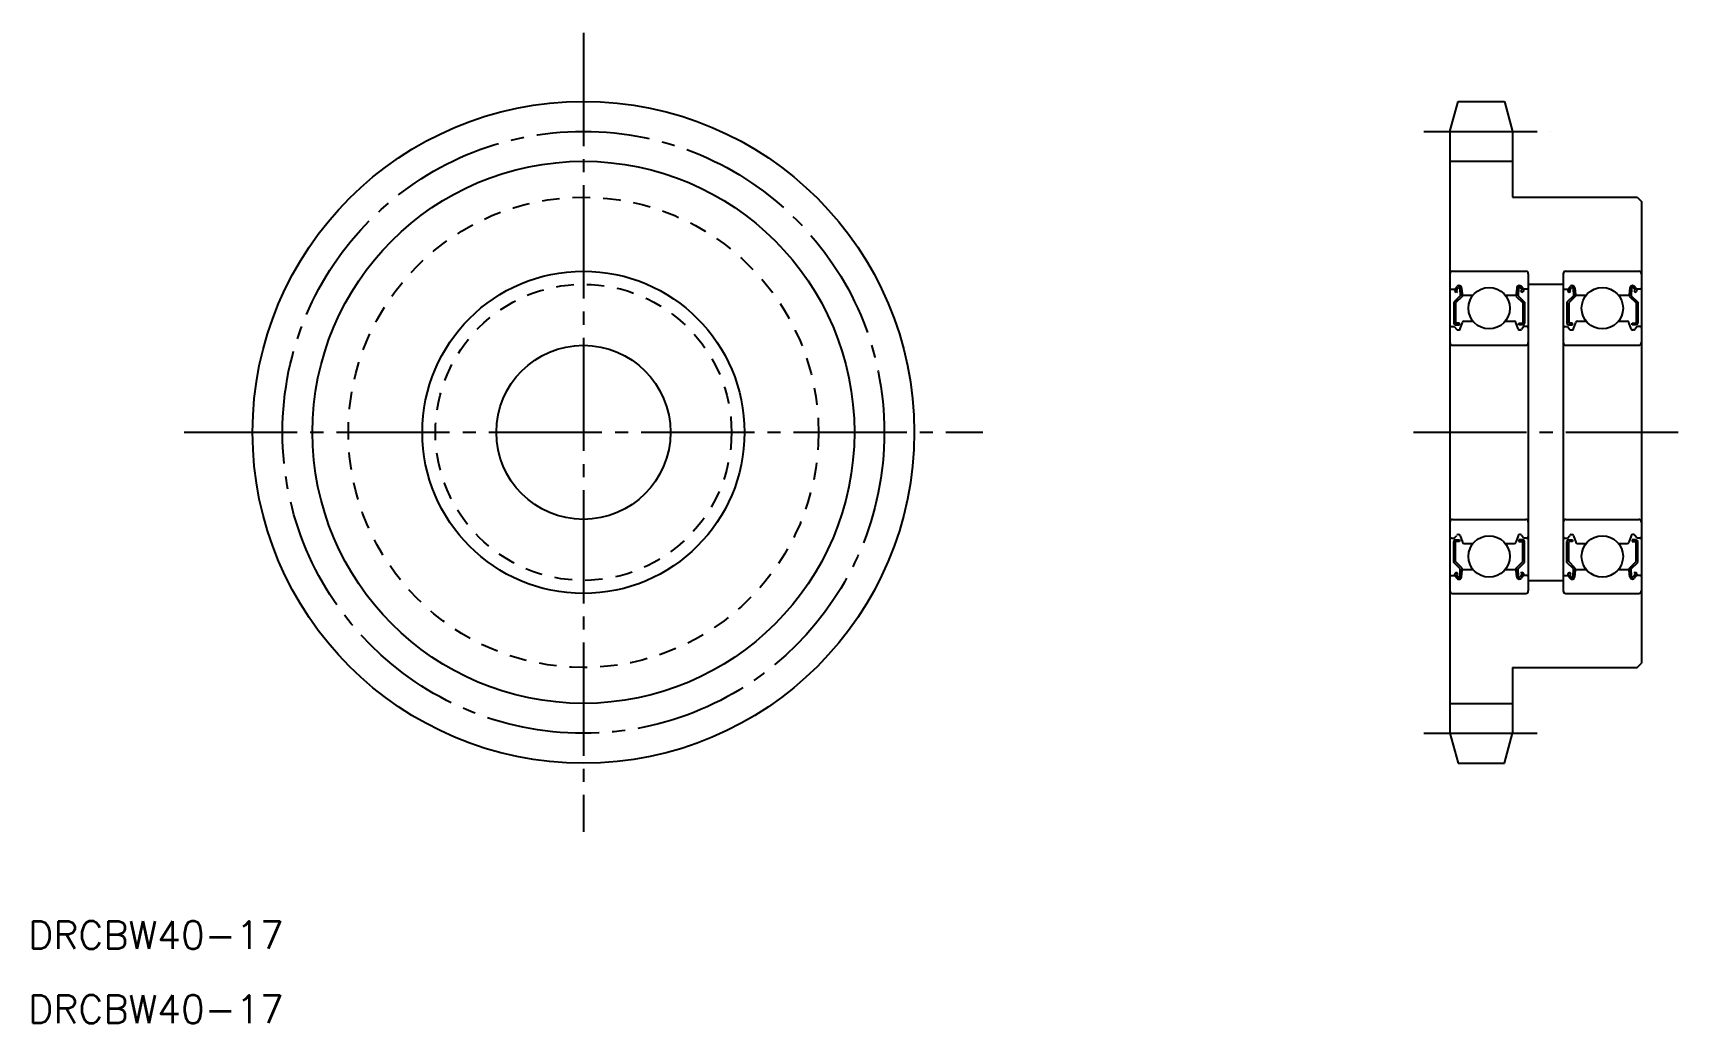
# Model space of a CAD drawing. Extents: x 86 to 275, y 169 to 283.
import ezdxf

# ---------------------------------------------------------------- set-up
doc = ezdxf.new("R2010")
doc.units = 0
doc.linetypes.add('CENTER', pattern=[17.5, 13, -1.5, 1.5, -1.5])
doc.linetypes.add('DASHED', pattern=[3.5, 2, -1.5])
doc.layers.get('0').update_dxf_attribs({"linetype": 'CONTINUOUS'})
doc.layers.add('CENTER', color=1, linetype='CENTER')
doc.styles.get("Standard").update_dxf_attribs({"font": 'txt.shx', "bigfont": '@extfont2.shx'})

msp = doc.modelspace()

# ---------------------------------------------------------------- linework, layer by layer
at = {"linetype": 'CONTINUOUS'}
for p, q in [((248.86, 271.88), (249.79, 275.32)), ((249.79, 275.32), (255.14, 275.32)), ((255.14, 275.32), (256.06, 271.88)), ((248.86, 271.88), (248.86, 202.76)), ((256.06, 271.88), (256.06, 264.32)), ((256.06, 264.32), (270.36, 264.32)), ((270.36, 264.32), (270.86, 263.82)), ((270.86, 263.82), (270.86, 210.82)), ((270.86, 250.57), (270.86, 250.57)), ((270.86, 237.32), (270.86, 237.32)), ((256.06, 210.32), (270.36, 210.32)), ((256.06, 210.32), (256.06, 202.76)), ((270.36, 210.32), (270.86, 210.82)), ((248.86, 202.76), (249.79, 199.32)), ((255.14, 199.32), (256.06, 202.76)), ((249.79, 199.32), (255.14, 199.32))]:
    msp.add_line(p, q, dxfattribs=at)
at = {"color": 3, "linetype": 'CONTINUOUS'}
for p, q in [((248.86, 268.44), (256.06, 268.44)), ((248.86, 206.2), (256.06, 206.2))]:
    msp.add_line(p, q, dxfattribs=at)
at = {"color": 7, "linetype": 'CONTINUOUS'}
for p, q in [((248.86, 255.52), (248.86, 219.12)), ((249.16, 255.82), (257.56, 255.82)), ((257.86, 255.52), (257.86, 219.12)), ((261.86, 255.52), (261.86, 219.12)), ((262.16, 255.82), (270.56, 255.82)), ((270.86, 255.52), (270.86, 219.12)), ((248.96, 253.77), (249.42, 253.77)), ((249.42, 253.77), (249.67, 254.06)), ((249.6, 253.36), (249.45, 253.48)), ((249.58, 253.64), (249.83, 253.93)), ((249.73, 253.51), (249.58, 253.64)), ((249.6, 253.36), (249.73, 253.51)), ((250, 253.88), (250.05, 253)), ((250.2, 253.9), (250.27, 253.16)), ((250.25, 253.39), (250.25, 252.92)), ((256.53, 253.89), (256.46, 253.16)), ((256.48, 253.39), (256.48, 252.92)), ((256.72, 253.87), (256.68, 253)), ((257.15, 253.64), (256.91, 253.93)), ((257, 253.51), (257.15, 253.64)), ((257.13, 253.36), (257, 253.51)), ((257.3, 253.77), (257.06, 254.06)), ((257.13, 253.36), (257.28, 253.48)), ((257.76, 253.77), (257.3, 253.77)), ((257.86, 254.32), (261.86, 254.32)), ((261.96, 253.77), (262.42, 253.77)), ((262.42, 253.77), (262.67, 254.06)), ((262.6, 253.36), (262.45, 253.48)), ((262.58, 253.64), (262.83, 253.93)), ((262.73, 253.51), (262.58, 253.64)), ((262.6, 253.36), (262.73, 253.51)), ((263, 253.88), (263.05, 253)), ((263.2, 253.9), (263.27, 253.16)), ((263.25, 253.39), (263.25, 252.92)), ((269.53, 253.89), (269.46, 253.16)), ((269.48, 253.39), (269.48, 252.92)), ((269.72, 253.87), (269.68, 253)), ((270.15, 253.64), (269.91, 253.93)), ((270, 253.51), (270.15, 253.64)), ((270.13, 253.36), (270, 253.51)), ((270.3, 253.77), (270.06, 254.06)), ((270.13, 253.36), (270.28, 253.48)), ((270.76, 253.77), (270.3, 253.77)), ((250.05, 253), (249.3, 252.25)), ((249.3, 252.25), (249.3, 249.87)), ((250.25, 252.92), (249.5, 252.17)), ((249.5, 252.17), (249.5, 249.87)), ((250.37, 253.07), (251.51, 253.07)), ((255.21, 253.07), (256.36, 253.07)), ((256.48, 252.92), (257.23, 252.17)), ((256.68, 253), (257.43, 252.25)), ((257.23, 252.17), (257.23, 249.87)), ((257.43, 252.25), (257.43, 249.87)), ((263.05, 253), (262.3, 252.25)), ((262.3, 252.25), (262.3, 249.87)), ((263.25, 252.92), (262.5, 252.17)), ((262.5, 252.17), (262.5, 249.87)), ((263.37, 253.07), (264.51, 253.07)), ((268.21, 253.07), (269.36, 253.07)), ((269.48, 252.92), (270.23, 252.17)), ((269.68, 253), (270.43, 252.25)), ((270.23, 252.17), (270.23, 249.87)), ((270.43, 252.25), (270.43, 249.87)), ((249.06, 249.47), (249.36, 249.47)), ((249.36, 249.47), (249.64, 249.14)), ((249.95, 249.87), (249.5, 249.87)), ((249.5, 249.67), (249.95, 249.67)), ((249.95, 249.67), (249.95, 249.87)), ((250.05, 249.2), (250.31, 249.93)), ((250.5, 250.07), (251.51, 250.07)), ((255.21, 250.07), (256.23, 250.07)), ((256.68, 249.2), (256.41, 249.93)), ((256.78, 249.87), (257.23, 249.87)), ((256.78, 249.67), (256.78, 249.87)), ((257.23, 249.67), (256.78, 249.67)), ((257.36, 249.47), (257.09, 249.14)), ((257.66, 249.47), (257.36, 249.47)), ((262.06, 249.47), (262.36, 249.47)), ((262.36, 249.47), (262.64, 249.14)), ((262.95, 249.87), (262.5, 249.87)), ((262.5, 249.67), (262.95, 249.67)), ((262.95, 249.67), (262.95, 249.87)), ((263.05, 249.2), (263.31, 249.93)), ((263.5, 250.07), (264.51, 250.07)), ((268.21, 250.07), (269.23, 250.07)), ((269.68, 249.2), (269.41, 249.93)), ((269.78, 249.87), (270.23, 249.87)), ((269.78, 249.67), (269.78, 249.87)), ((270.23, 249.67), (269.78, 249.67)), ((270.36, 249.47), (270.09, 249.14)), ((270.66, 249.47), (270.36, 249.47)), ((249.79, 249.07), (249.86, 249.07)), ((256.94, 249.07), (256.87, 249.07)), ((262.79, 249.07), (262.86, 249.07)), ((269.94, 249.07), (269.87, 249.07)), ((249.16, 247.32), (257.56, 247.32)), ((262.16, 247.32), (270.56, 247.32)), ((249.16, 227.32), (257.56, 227.32)), ((262.16, 227.32), (270.56, 227.32)), ((249.06, 225.17), (249.36, 225.17)), ((249.36, 225.17), (249.64, 225.49)), ((249.5, 224.97), (249.95, 224.97)), ((249.79, 225.57), (249.86, 225.57)), ((249.95, 224.97), (249.95, 224.77)), ((250.05, 225.43), (250.31, 224.7)), ((256.68, 225.43), (256.41, 224.7)), ((257.23, 224.97), (256.78, 224.97)), ((256.78, 224.97), (256.78, 224.77)), ((256.94, 225.57), (256.87, 225.57)), ((257.36, 225.17), (257.09, 225.49)), ((257.66, 225.17), (257.36, 225.17)), ((262.06, 225.17), (262.36, 225.17)), ((262.36, 225.17), (262.64, 225.49)), ((262.5, 224.97), (262.95, 224.97)), ((262.79, 225.57), (262.86, 225.57)), ((262.95, 224.97), (262.95, 224.77)), ((263.05, 225.43), (263.31, 224.7)), ((269.68, 225.43), (269.41, 224.7)), ((270.23, 224.97), (269.78, 224.97)), ((269.78, 224.97), (269.78, 224.77)), ((269.94, 225.57), (269.87, 225.57)), ((270.36, 225.17), (270.09, 225.49)), ((270.66, 225.17), (270.36, 225.17)), ((249.3, 222.38), (249.3, 224.77)), ((249.5, 222.47), (249.5, 224.77)), ((249.95, 224.77), (249.5, 224.77)), ((250.5, 224.57), (251.51, 224.57)), ((250.76, 224.57), (250.76, 224.57)), ((251.01, 224.57), (251.01, 224.57)), ((255.21, 224.57), (256.23, 224.57)), ((256.78, 224.77), (257.23, 224.77)), ((257.23, 222.47), (257.23, 224.77)), ((257.43, 222.38), (257.43, 224.77)), ((262.3, 222.38), (262.3, 224.77)), ((262.5, 222.47), (262.5, 224.77)), ((262.95, 224.77), (262.5, 224.77)), ((263.5, 224.57), (264.51, 224.57)), ((263.76, 224.57), (263.76, 224.57)), ((264.01, 224.57), (264.01, 224.57)), ((268.21, 224.57), (269.23, 224.57)), ((269.78, 224.77), (270.23, 224.77)), ((270.23, 222.47), (270.23, 224.77)), ((270.43, 222.38), (270.43, 224.77)), ((250.05, 221.63), (249.3, 222.38)), ((249.6, 221.28), (249.45, 221.15)), ((250.25, 221.72), (249.5, 222.47)), ((249.73, 221.12), (249.58, 220.99)), ((249.6, 221.28), (249.73, 221.12)), ((250, 220.76), (250.05, 221.63)), ((250.2, 220.73), (250.27, 221.47)), ((250.25, 221.25), (250.25, 221.72)), ((250.37, 221.57), (251.51, 221.57)), ((255.21, 221.57), (256.36, 221.57)), ((256.53, 220.74), (256.46, 221.47)), ((256.48, 221.72), (257.23, 222.47)), ((256.48, 221.25), (256.48, 221.72)), ((256.68, 221.63), (257.43, 222.38)), ((256.72, 220.76), (256.68, 221.63)), ((257.13, 221.28), (257, 221.12)), ((257, 221.12), (257.15, 220.99)), ((257.13, 221.28), (257.28, 221.15)), ((263.05, 221.63), (262.3, 222.38)), ((262.6, 221.28), (262.45, 221.15)), ((263.25, 221.72), (262.5, 222.47)), ((262.73, 221.12), (262.58, 220.99)), ((262.6, 221.28), (262.73, 221.12)), ((263, 220.76), (263.05, 221.63)), ((263.2, 220.73), (263.27, 221.47)), ((263.25, 221.25), (263.25, 221.72)), ((263.37, 221.57), (264.51, 221.57)), ((268.21, 221.57), (269.36, 221.57)), ((269.53, 220.74), (269.46, 221.47)), ((269.48, 221.72), (270.23, 222.47)), ((269.48, 221.25), (269.48, 221.72)), ((269.68, 221.63), (270.43, 222.38)), ((269.72, 220.76), (269.68, 221.63)), ((270.13, 221.28), (270, 221.12)), ((270, 221.12), (270.15, 220.99)), ((270.13, 221.28), (270.28, 221.15)), ((248.96, 220.87), (249.42, 220.87)), ((249.42, 220.87), (249.67, 220.57)), ((249.58, 220.99), (249.83, 220.7)), ((257.15, 220.99), (256.91, 220.7)), ((257.3, 220.87), (257.06, 220.57)), ((257.76, 220.87), (257.3, 220.87)), ((257.86, 220.32), (261.86, 220.32)), ((261.96, 220.87), (262.42, 220.87)), ((262.42, 220.87), (262.67, 220.57)), ((262.58, 220.99), (262.83, 220.7)), ((270.15, 220.99), (269.91, 220.7)), ((270.3, 220.87), (270.06, 220.57)), ((270.76, 220.87), (270.3, 220.87)), ((249.16, 218.82), (257.56, 218.82)), ((262.16, 218.82), (270.56, 218.82))]:
    msp.add_line(p, q, dxfattribs=at)
at = {"linetype": 'CONTINUOUS'}
msp.add_circle((149.33, 237.32), 38, dxfattribs=at)
at = {"color": 3, "linetype": 'CONTINUOUS'}
msp.add_circle((149.33, 237.32), 31.12, dxfattribs=at)
at = {"color": 3, "linetype": 'DASHED'}
for radius in [27, 17]:
    msp.add_circle((149.33, 237.32), radius, dxfattribs=at)
at = {"color": 7, "linetype": 'CONTINUOUS'}
for centre, radius in [((149.33, 237.32), 18.5), ((253.36, 251.57), 2.38), ((266.36, 251.57), 2.38), ((149.33, 237.32), 10), ((253.36, 223.07), 2.38), ((266.36, 223.07), 2.38)]:
    msp.add_circle(centre, radius, dxfattribs=at)
for centre, radius, start, end in [((249.16, 255.52), 0.3, 90, 180), ((257.56, 255.52), 0.3, 0, 90), ((262.16, 255.52), 0.3, 90, 180), ((270.56, 255.52), 0.3, 0, 90), ((248.96, 253.87), 0.1, 180, 270), ((249.58, 253.64), 0.2, 140.001, 230.0801), ((249.9, 253.87), 0.3, 4.9967, 140.001), ((249.9, 253.87), 0.1, 2.8199, 140.0012), ((256.83, 253.86), 0.303, 40.0459, 175.0793), ((256.83, 253.86), 0.103, 39.874, 175.0048), ((257.15, 253.64), 0.2, 309.9138, 40.1318), ((257.76, 253.87), 0.1, 269.9995, 359.9913), ((261.96, 253.87), 0.1, 180, 270), ((262.58, 253.64), 0.2, 140.001, 230.0801), ((262.9, 253.87), 0.3, 4.9967, 140.001), ((262.9, 253.87), 0.1, 2.8199, 140.0012), ((269.83, 253.86), 0.303, 40.0459, 175.0793), ((269.83, 253.86), 0.103, 39.874, 175.0048), ((270.15, 253.64), 0.2, 309.9138, 40.1318), ((270.76, 253.87), 0.1, 269.9995, 359.9913), ((250.37, 253.17), 0.1, 184.9967, 269.9995), ((256.36, 253.17), 0.1, 269.9995, 354.8557), ((263.37, 253.17), 0.1, 184.9967, 269.9995), ((269.36, 253.17), 0.1, 269.9995, 354.8557), ((249.06, 249.27), 0.2, 90, 180), ((249.5, 249.87), 0.2, 180, 270), ((250.5, 249.87), 0.2, 90, 159.9919), ((256.23, 249.87), 0.2, 19.8845, 90.0002), ((257.23, 249.87), 0.2, 269.9998, 359.9956), ((257.66, 249.27), 0.2, 359.9956, 90.0002), ((262.06, 249.27), 0.2, 90, 180), ((262.5, 249.87), 0.2, 180, 270), ((263.5, 249.87), 0.2, 90, 159.9919), ((269.23, 249.87), 0.2, 19.8845, 90.0002), ((270.23, 249.87), 0.2, 269.9998, 359.9956), ((270.66, 249.27), 0.2, 359.9956, 90.0002), ((249.16, 247.62), 0.3, 180, 270), ((249.79, 249.27), 0.2, 219.9921, 270), ((249.86, 249.27), 0.2, 270, 339.9919), ((256.87, 249.27), 0.2, 199.8883, 269.9998), ((256.94, 249.27), 0.2, 269.9998, 319.8616), ((257.56, 247.62), 0.3, 270, 0), ((262.16, 247.62), 0.3, 180, 270), ((262.79, 249.27), 0.2, 219.9921, 270), ((262.86, 249.27), 0.2, 270, 339.9919), ((269.87, 249.27), 0.2, 199.8883, 269.9998), ((269.94, 249.27), 0.2, 269.9998, 319.8616), ((270.56, 247.62), 0.3, 270, 0), ((249.16, 227.02), 0.3, 90, 180), ((257.56, 227.02), 0.3, 0, 90), ((262.16, 227.02), 0.3, 90, 180), ((270.56, 227.02), 0.3, 0, 90), ((249.06, 225.37), 0.2, 180, 270), ((249.5, 224.77), 0.2, 90, 180), ((249.79, 225.37), 0.2, 90, 140.0079), ((249.86, 225.37), 0.2, 20.0081, 90), ((256.87, 225.37), 0.2, 90.0002, 160.1117), ((256.94, 225.37), 0.2, 40.1384, 90.0002), ((257.23, 224.77), 0.2, 0.0044, 90.0002), ((257.66, 225.37), 0.2, 269.9998, 0.0044), ((262.06, 225.37), 0.2, 180, 270), ((262.5, 224.77), 0.2, 90, 180), ((262.79, 225.37), 0.2, 90, 140.0079), ((262.86, 225.37), 0.2, 20.0081, 90), ((269.87, 225.37), 0.2, 90.0002, 160.1117), ((269.94, 225.37), 0.2, 40.1384, 90.0002), ((270.23, 224.77), 0.2, 0.0044, 90.0002), ((270.66, 225.37), 0.2, 269.9998, 0.0044), ((250.5, 224.77), 0.2, 200.0081, 270), ((256.23, 224.77), 0.2, 269.9998, 340.1155), ((263.5, 224.77), 0.2, 200.0081, 270), ((269.23, 224.77), 0.2, 269.9998, 340.1155), ((249.58, 220.99), 0.2, 129.9199, 219.999), ((250.37, 221.47), 0.1, 90.0005, 175.0033), ((256.36, 221.47), 0.1, 5.1443, 90.0005), ((257.15, 220.99), 0.2, 319.8682, 50.0862), ((262.58, 220.99), 0.2, 129.9199, 219.999), ((263.37, 221.47), 0.1, 90.0005, 175.0033), ((269.36, 221.47), 0.1, 5.1443, 90.0005), ((270.15, 220.99), 0.2, 319.8682, 50.0862), ((248.96, 220.77), 0.1, 90, 180), ((249.9, 220.76), 0.3, 219.999, 355.0033), ((249.9, 220.76), 0.1, 219.9988, 357.1801), ((256.83, 220.77), 0.303, 184.9207, 319.9541), ((256.83, 220.77), 0.103, 184.9952, 320.126), ((257.76, 220.77), 0.1, 0.0087, 90.0005), ((261.96, 220.77), 0.1, 90, 180), ((262.9, 220.76), 0.3, 219.999, 355.0033), ((262.9, 220.76), 0.1, 219.9988, 357.1801), ((269.83, 220.77), 0.303, 184.9207, 319.9541), ((269.83, 220.77), 0.103, 184.9952, 320.126), ((270.76, 220.77), 0.1, 0.0087, 90.0005), ((249.16, 219.12), 0.3, 180, 270), ((257.56, 219.12), 0.3, 270, 0), ((262.16, 219.12), 0.3, 180, 270), ((270.56, 219.12), 0.3, 270, 0)]:
    msp.add_arc(centre, radius, start, end, dxfattribs=at)
at = {"layer": 'CENTER', "color": 1, "linetype": 'CENTER'}
for p, q in [((149.33, 283.18), (149.33, 191.45)), ((245.86, 271.88), (260.38, 271.88)), ((103.46, 237.32), (195.2, 237.32)), ((244.66, 237.32), (275.06, 237.32)), ((245.86, 202.76), (259.05, 202.76))]:
    msp.add_line(p, q, dxfattribs=at)
msp.add_circle((149.33, 237.32), 34.56, dxfattribs=at)

# ---------------------------------------------------------------- texts
at = {"color": 7, "linetype": 'CONTINUOUS'}
for p in [(85.55, 178), (85.55, 169.49)]:
    msp.add_text('DRCBW40-17', height=3.2, dxfattribs=at).set_placement(p)

doc.saveas('drawing.dxf')
